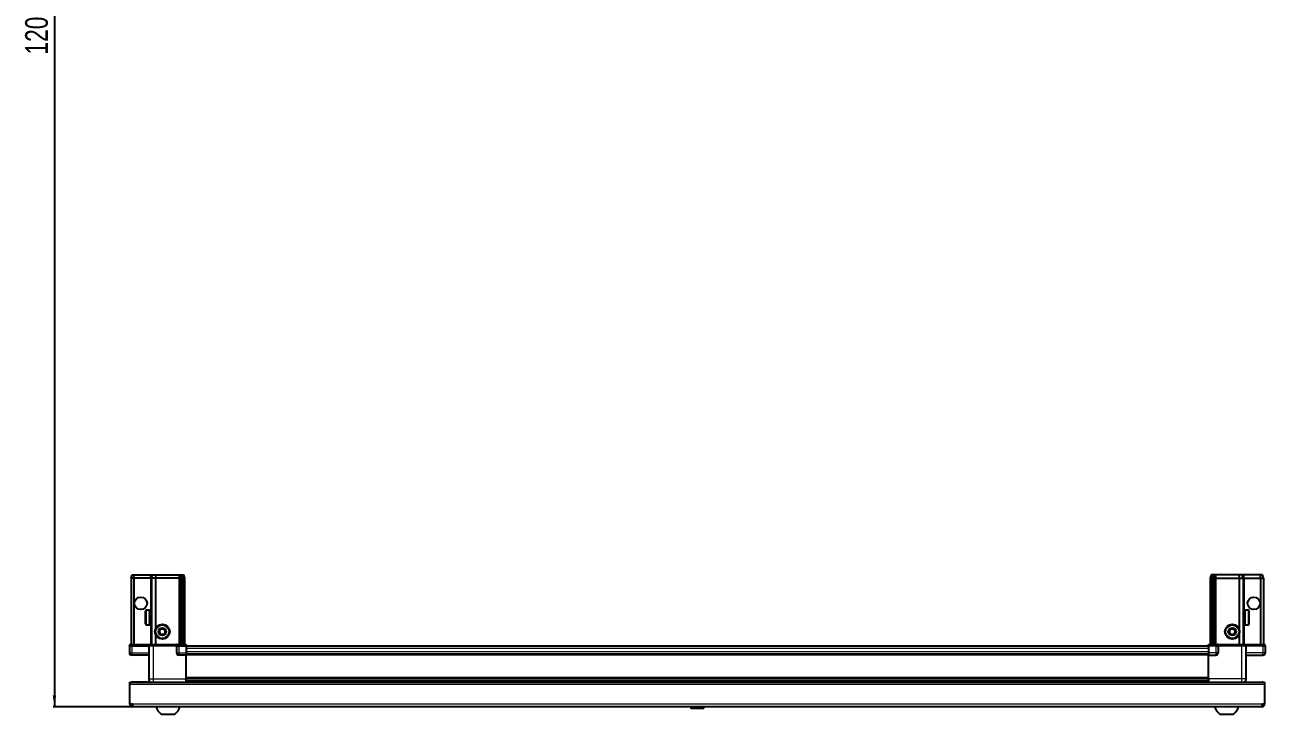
# Model space of a CAD drawing. Header units: millimetres. Extents: x 355 to 4077, y -419 to 1528.
# Drawn here: x 419 to 1511, y -419 to 188 of the extents above; entities that cross this region are included whole.
import ezdxf

# ---------------------------------------------------------------- set-up
doc = ezdxf.new("R2010")
doc.units = ezdxf.units.MM
doc.layers.add('FORMAT', color=7, linetype='Continuous')
doc.styles.add('SLDTEXTSTYLE0', font='TXT', dxfattribs={"width": 0.75})
doc.dimstyles.new('SLDDIMSTYLE0', dxfattribs={"dimtxt": 20, "dimasz": 10, "dimexe": 0, "dimexo": 0.0625, "dimgap": 5, "dimtad": 2, "dimdec": 1, "dimrnd": 1e-09, "dimzin": 12, "dimdsep": 46, "dimtxsty": 'SLDTEXTSTYLE0', "dimsah": 1, "dimcen": 0.09, "dimadec": 0, "dimazin": 3, "dimtfac": 1, "dimtofl": 0, "dimtmove": 0, "dimatfit": 3, "dimfxl": 0, "dimfrac": 2, "dimtolj": 1, "dimtzin": 12, "dimarcsym": 0})

# ---------------------------------------------------------------- blocks, each defined once
blk = doc.blocks.new('_D_8')
at = {"layer": 'FORMAT'}
for p, q in [((1005.6, 794.5), (444.4, 794.5)), ((445.4, 794.5), (445.4, -412.5)), ((514, -412.5), (444.4, -412.5))]:
    blk.add_line(p, q, dxfattribs=at)
for points in [[(445.4, 794.5), (443.9, 784.5), (446.9, 784.5)], [(445.4, -412.5), (446.9, -402.5), (443.9, -402.5)]]:
    blk.add_solid(points, dxfattribs=at)
at = {"layer": 'FORMAT', "insert": (419.6, 161.5), "char_height": 20, "attachment_point": 1, "rotation": 90, "style": 'SLDTEXTSTYLE0'}
blk.add_mtext('1207', dxfattribs=at)

msp = doc.modelspace()

# ---------------------------------------------------------------- linework, layer by layer
at = {"color": 7, "linetype": 'Continuous', "lineweight": 25}
for p, q in [((512.9, -299.49), (513.7, -296.49)), ((515.4, -299.49), (512.9, -299.49)), ((512.9, -299.49), (512.9, -357.79)), ((513.7, -296.49), (515.55, -296.49)), ((515.4, -299.49), (515.55, -296.49)), ((515.4, -299.49), (515.4, -357.79)), ((529.9, -299.49), (515.4, -299.49)), ((515.55, -296.49), (529.9, -296.49)), ((529.9, -296.49), (531.7, -296.49)), ((530.9, -299.49), (529.9, -299.49)), ((530.9, -299.49), (531.7, -296.49)), ((534.4, -299.49), (530.9, -299.49)), ((530.9, -299.49), (530.9, -357.79)), ((531.7, -296.49), (534.73, -296.49)), ((534.73, -296.49), (534.4, -299.49)), ((554.9, -299.49), (534.4, -299.49)), ((534.4, -299.49), (534.4, -343.99)), ((534.73, -296.49), (554.9, -296.49)), ((554.9, -296.49), (556.7, -296.49)), ((555.9, -299.49), (554.9, -299.49)), ((556.7, -296.49), (555.9, -299.49)), ((556.9, -299.49), (555.9, -299.49)), ((555.9, -299.49), (555.9, -357.79)), ((556.7, -296.49), (557.44, -296.49)), ((557.44, -296.49), (556.9, -299.49)), ((558.4, -299.49), (556.9, -299.49)), ((556.9, -299.49), (556.9, -357.79)), ((557.44, -296.49), (557.94, -296.49)), ((557.94, -296.49), (558.4, -299.49)), ((557.94, -296.49), (559.09, -296.49)), ((559.9, -299.49), (558.4, -299.49)), ((558.4, -299.49), (558.4, -357.79)), ((559.09, -296.49), (559.9, -299.49)), ((559.9, -299.49), (559.9, -357.79)), ((1463.7, -296.49), (1462.9, -299.49)), ((1462.9, -299.49), (1464.4, -299.49)), ((1462.9, -299.49), (1462.9, -357.79)), ((1464.85, -296.49), (1463.7, -296.49)), ((1464.85, -296.49), (1464.4, -299.49)), ((1464.4, -299.49), (1465.9, -299.49)), ((1464.4, -299.49), (1464.4, -357.79)), ((1465.35, -296.49), (1464.85, -296.49)), ((1465.35, -296.49), (1465.9, -299.49)), ((1466.09, -296.49), (1465.35, -296.49)), ((1465.9, -299.49), (1466.9, -299.49)), ((1465.9, -299.49), (1465.9, -357.79)), ((1466.09, -296.49), (1466.9, -299.49)), ((1467.9, -296.49), (1466.09, -296.49)), ((1466.9, -299.49), (1466.9, -357.79)), ((1466.9, -299.49), (1467.9, -299.49)), ((1488.06, -296.49), (1467.9, -296.49)), ((1467.9, -299.49), (1488.4, -299.49)), ((1488.06, -296.49), (1488.4, -299.49)), ((1491.09, -296.49), (1488.06, -296.49)), ((1488.4, -299.49), (1488.4, -343.99)), ((1488.4, -299.49), (1491.9, -299.49)), ((1491.9, -299.49), (1491.09, -296.49)), ((1492.9, -296.49), (1491.09, -296.49)), ((1491.9, -299.49), (1491.9, -357.79)), ((1491.9, -299.49), (1492.9, -299.49)), ((1507.24, -296.49), (1492.9, -296.49)), ((1492.9, -299.49), (1507.4, -299.49)), ((1507.4, -299.49), (1507.24, -296.49)), ((1509.09, -296.49), (1507.24, -296.49)), ((1507.4, -299.49), (1509.9, -299.49)), ((1507.4, -299.49), (1507.4, -357.79)), ((1509.9, -299.49), (1509.09, -296.49)), ((1509.9, -299.49), (1509.9, -357.79)), ((528.9, -327.49), (526.5, -327.49)), ((528.9, -327.49), (528.9, -327.49)), ((528.9, -327.49), (529.4, -327.49)), ((529.4, -327.68), (529.4, -327.49)), ((1496.3, -327.49), (1493.4, -327.49)), ((1493.9, -327.49), (1493.4, -327.49)), ((1493.4, -327.49), (1493.4, -327.53)), ((1493.4, -327.53), (1493.4, -327.82)), ((1493.9, -327.53), (1493.4, -327.53)), ((1493.9, -327.53), (1493.9, -327.49)), ((525.7, -339.69), (525.7, -328.29)), ((528.9, -327.68), (529.4, -327.68)), ((528.9, -327.68), (528.9, -327.9)), ((528.9, -327.9), (529.4, -327.9)), ((528.9, -328.47), (529.4, -328.47)), ((528.9, -328.47), (528.9, -328.9)), ((528.9, -328.9), (529.4, -328.9)), ((528.9, -329.81), (529.4, -329.81)), ((528.9, -329.81), (528.9, -330.4)), ((528.9, -330.4), (529.4, -330.4)), ((528.9, -331.55), (529.4, -331.55)), ((528.9, -331.55), (528.9, -332.25)), ((528.9, -332.25), (529.4, -332.25)), ((528.9, -333.53), (529.4, -333.53)), ((528.9, -333.53), (528.9, -334.27)), ((528.9, -333.68), (529.4, -333.68)), ((528.9, -334.18), (529.4, -334.18)), ((528.9, -334.27), (529.4, -334.27)), ((528.9, -335.56), (529.4, -335.56)), ((528.9, -335.56), (528.9, -336.26)), ((528.9, -336.26), (529.4, -336.26)), ((528.9, -337.43), (529.4, -337.43)), ((528.9, -337.43), (528.9, -338.03)), ((528.9, -338.03), (529.4, -338.03)), ((529.4, -327.9), (529.4, -327.68)), ((529.4, -328.47), (529.4, -327.9)), ((529.4, -328.9), (529.4, -328.47)), ((529.4, -329.81), (529.4, -328.9)), ((529.5, -329.59), (529.4, -329.59)), ((529.4, -330.4), (529.4, -329.81)), ((529.4, -331.55), (529.4, -330.4)), ((529.4, -332.25), (529.4, -331.55)), ((529.4, -333.53), (529.4, -332.25)), ((529.4, -333.68), (529.4, -333.53)), ((529.4, -334.27), (529.4, -334.18)), ((529.4, -335.56), (529.4, -334.27)), ((529.4, -336.26), (529.4, -335.56)), ((529.4, -337.43), (529.4, -336.26)), ((529.4, -338.03), (529.4, -337.43)), ((529.4, -338.97), (529.4, -338.03)), ((529.4, -338.39), (529.5, -338.39)), ((529.5, -338.39), (529.5, -329.59)), ((530.38, -330.68), (529.9, -329.99)), ((529.9, -337.99), (529.9, -329.99)), ((529.9, -337.99), (530.38, -337.3)), ((530.86, -329.99), (530.38, -330.68)), ((530.38, -337.3), (530.38, -330.68)), ((530.38, -337.3), (530.86, -337.99)), ((530.9, -329.99), (530.86, -329.99)), ((530.86, -337.99), (530.86, -329.99)), ((530.86, -337.99), (530.9, -337.99)), ((1491.93, -329.99), (1491.9, -329.99)), ((1491.9, -337.99), (1491.93, -337.99)), ((1492.41, -330.68), (1491.93, -329.99)), ((1491.93, -329.99), (1491.93, -337.99)), ((1491.93, -337.99), (1492.41, -337.3)), ((1492.9, -329.99), (1492.41, -330.68)), ((1492.41, -330.68), (1492.41, -337.3)), ((1492.41, -337.3), (1492.9, -337.99)), ((1492.9, -329.99), (1492.9, -337.99)), ((1493.4, -329.59), (1493.3, -329.59)), ((1493.3, -329.59), (1493.3, -338.39)), ((1493.3, -338.39), (1493.4, -338.39)), ((1493.9, -327.82), (1493.4, -327.82)), ((1493.4, -327.82), (1493.4, -328.09)), ((1493.9, -328.09), (1493.4, -328.09)), ((1493.4, -328.09), (1493.4, -328.76)), ((1493.9, -328.76), (1493.4, -328.76)), ((1493.4, -328.76), (1493.4, -329.23)), ((1493.4, -329.23), (1493.4, -330.21)), ((1493.9, -329.23), (1493.4, -329.23)), ((1493.9, -330.21), (1493.4, -330.21)), ((1493.4, -330.21), (1493.4, -330.83)), ((1493.4, -330.83), (1493.4, -332.03)), ((1493.9, -330.83), (1493.4, -330.83)), ((1493.9, -332.03), (1493.4, -332.03)), ((1493.4, -332.03), (1493.4, -332.66)), ((1493.9, -332.66), (1493.4, -332.66)), ((1493.4, -332.74), (1493.4, -334.04)), ((1493.9, -332.74), (1493.4, -332.74)), ((1493.9, -334.04), (1493.4, -334.04)), ((1493.9, -334.52), (1493.4, -334.52)), ((1493.4, -334.52), (1493.4, -334.77)), ((1493.4, -334.77), (1493.4, -336.04)), ((1493.9, -334.77), (1493.4, -334.77)), ((1493.9, -336.04), (1493.4, -336.04)), ((1493.4, -336.04), (1493.4, -336.73)), ((1493.4, -336.73), (1493.4, -337.85)), ((1493.9, -336.73), (1493.4, -336.73)), ((1493.9, -337.85), (1493.4, -337.85)), ((1493.4, -337.85), (1493.4, -338.42)), ((1493.4, -338.42), (1493.4, -339.27)), ((1493.9, -338.42), (1493.4, -338.42)), ((1493.9, -328.09), (1493.9, -327.82)), ((1493.9, -329.23), (1493.9, -328.76)), ((1493.9, -330.83), (1493.9, -330.21)), ((1493.9, -332.74), (1493.9, -332.03)), ((1493.9, -334.77), (1493.9, -334.04)), ((1493.9, -336.73), (1493.9, -336.04)), ((1493.9, -338.42), (1493.9, -337.85)), ((1497.1, -328.29), (1497.1, -339.69)), ((526.5, -340.49), (528.9, -340.49)), ((528.9, -338.97), (529.4, -338.97)), ((528.9, -338.97), (528.9, -339.41)), ((528.9, -339.41), (529.4, -339.41)), ((528.9, -340.01), (529.4, -340.01)), ((528.9, -340.01), (528.9, -340.25)), ((528.9, -340.25), (529.4, -340.25)), ((528.9, -340.47), (529.4, -340.47)), ((528.9, -340.47), (528.9, -340.49)), ((528.9, -340.48), (529.4, -340.48)), ((529.4, -339.41), (529.4, -338.97)), ((529.4, -340.01), (529.4, -339.41)), ((529.4, -340.25), (529.4, -340.01)), ((529.4, -340.47), (529.4, -340.25)), ((529.4, -340.48), (529.4, -340.47)), ((534.4, -348.99), (534.4, -357.79)), ((1488.4, -348.99), (1488.4, -357.79)), ((1493.9, -339.27), (1493.4, -339.27)), ((1493.4, -339.27), (1493.4, -339.67)), ((1493.4, -339.67), (1493.4, -340.18)), ((1493.9, -339.67), (1493.4, -339.67)), ((1493.9, -340.18), (1493.4, -340.18)), ((1493.4, -340.18), (1493.4, -340.37)), ((1493.4, -340.37), (1493.4, -340.49)), ((1493.9, -340.37), (1493.4, -340.37)), ((1493.4, -340.49), (1496.3, -340.49)), ((1493.9, -339.67), (1493.9, -339.27)), ((1493.9, -340.37), (1493.9, -340.18)), ((511.9, -357.79), (511.4, -358.65)), ((511.4, -358.99), (511.4, -358.65)), ((511.4, -358.99), (513.4, -358.99)), ((511.4, -358.99), (511.4, -364.99)), ((513.4, -357.79), (511.9, -357.79)), ((513.4, -357.79), (528.2, -357.79)), ((528.2, -358.99), (513.4, -358.99)), ((513.4, -358.99), (528.2, -358.99)), ((528.2, -357.79), (528.4, -357.79)), ((528.4, -358.99), (528.2, -358.99)), ((528.4, -358.99), (528.4, -357.79)), ((528.4, -357.79), (532.4, -357.79)), ((532.4, -358.99), (528.4, -358.99)), ((528.4, -358.99), (528.4, -387.99)), ((532.4, -357.79), (552.7, -357.79)), ((552.7, -358.99), (532.4, -358.99)), ((552.7, -357.79), (552.9, -357.79)), ((552.9, -358.99), (552.7, -358.99)), ((552.9, -358.99), (552.9, -357.79)), ((553.57, -357.79), (552.9, -357.79)), ((552.9, -358.99), (554.9, -358.99)), ((552.9, -358.99), (552.9, -364.99)), ((553.57, -357.79), (561.4, -357.79)), ((561.4, -358.65), (554.9, -358.65)), ((561.4, -358.99), (554.9, -358.99)), ((554.9, -358.99), (561.4, -358.99)), ((561.4, -357.79), (561.4, -358.65)), ((561.4, -358.65), (561.4, -358.65)), ((561.4, -358.99), (561.4, -358.65)), ((561.4, -358.99), (561.4, -358.99)), ((561.4, -358.99), (561.4, -364.99)), ((1461.4, -359.14), (561.4, -359.14)), ((1461.4, -358.65), (1461.4, -357.79)), ((1461.4, -357.79), (1469.22, -357.79)), ((1467.9, -358.65), (1461.4, -358.65)), ((1461.4, -358.99), (1461.4, -358.65)), ((1467.9, -358.99), (1461.4, -358.99)), ((1461.4, -358.99), (1461.4, -364.99)), ((1467.9, -358.99), (1469.9, -358.99)), ((1469.9, -358.99), (1467.9, -358.99)), ((1469.9, -357.79), (1469.22, -357.79)), ((1469.9, -358.99), (1469.9, -357.79)), ((1469.9, -357.79), (1470.1, -357.79)), ((1470.1, -358.99), (1469.9, -358.99)), ((1469.9, -358.99), (1469.9, -364.99)), ((1470.1, -357.79), (1490.4, -357.79)), ((1490.4, -358.99), (1470.1, -358.99)), ((1490.4, -357.79), (1494.4, -357.79)), ((1494.4, -358.99), (1490.4, -358.99)), ((1494.4, -358.99), (1494.4, -357.79)), ((1494.4, -357.79), (1494.6, -357.79)), ((1494.6, -358.99), (1494.4, -358.99)), ((1494.4, -358.99), (1494.4, -387.99)), ((1494.6, -357.79), (1509.4, -357.79)), ((1509.4, -358.99), (1494.6, -358.99)), ((1510.9, -357.79), (1509.4, -357.79)), ((1509.4, -358.99), (1511.4, -358.99)), ((1511.4, -358.65), (1510.9, -357.79)), ((1511.4, -358.65), (1510.9, -357.79)), ((1511.4, -358.99), (1511.4, -358.65)), ((1511.4, -358.99), (1511.4, -358.65)), ((1511.4, -358.99), (1511.4, -358.99)), ((1511.4, -358.99), (1511.4, -364.99)), ((528.4, -366.99), (513.4, -366.99)), ((561.4, -366.99), (554.9, -366.99)), ((561.4, -364.99), (561.4, -366.99)), ((1461.4, -366.34), (561.4, -366.34)), ((561.4, -387.99), (561.4, -366.99)), ((1461.4, -364.99), (1461.4, -366.99)), ((1461.4, -366.99), (1467.9, -366.99)), ((1461.4, -387.99), (1461.4, -366.99)), ((1494.4, -366.99), (1509.4, -366.99)), ((511.9, -390.99), (1510.9, -390.99)), ((511.9, -393.09), (511.9, -390.99)), ((511.9, -410.39), (511.9, -393.09)), ((526.9, -390.89), (514, -390.89)), ((526.9, -390.89), (526.9, -390.99)), ((561.25, -390.99), (561.25, -387.99)), ((561.4, -389.01), (1461.4, -389.01)), ((561.4, -389.04), (1461.4, -389.04)), ((585.27, -390.84), (561.4, -390.84)), ((579.9, -390.99), (579.9, -390.84)), ((579.93, -390.99), (579.93, -390.84)), ((580.2, -390.99), (580.2, -390.84)), ((580.47, -390.99), (580.47, -390.84)), ((581.12, -390.99), (581.12, -390.84)), ((581.58, -390.99), (581.58, -390.84)), ((582.55, -390.99), (582.55, -390.84)), ((583.17, -390.99), (583.17, -390.84)), ((584.35, -390.99), (584.35, -390.84)), ((585.01, -390.99), (585.01, -390.84)), ((585.07, -390.99), (585.07, -390.84)), ((586.36, -390.84), (585.27, -390.84)), ((586.36, -390.99), (586.36, -390.84)), ((586.36, -390.84), (586.36, -390.84)), ((587.09, -390.84), (586.36, -390.84)), ((586.37, -390.99), (586.37, -390.84)), ((586.87, -390.99), (586.87, -390.84)), ((587.1, -390.84), (587.09, -390.84)), ((587.1, -390.99), (587.1, -390.84)), ((587.52, -390.84), (587.1, -390.84)), ((1435.27, -390.84), (587.52, -390.84)), ((588.37, -390.99), (588.37, -390.84)), ((589.06, -390.99), (589.06, -390.84)), ((590.19, -390.99), (590.19, -390.84)), ((590.76, -390.99), (590.76, -390.84)), ((591.63, -390.99), (591.63, -390.84)), ((592.04, -390.99), (592.04, -390.84)), ((592.57, -390.99), (592.57, -390.84)), ((592.76, -390.99), (592.76, -390.84)), ((592.9, -390.99), (592.9, -390.84)), ((1429.9, -390.99), (1429.9, -390.84)), ((1430.07, -390.99), (1430.07, -390.84)), ((1430.28, -390.99), (1430.28, -390.84)), ((1430.84, -390.99), (1430.84, -390.84)), ((1431.26, -390.99), (1431.26, -390.84)), ((1432.15, -390.99), (1432.15, -390.84)), ((1432.74, -390.99), (1432.74, -390.84)), ((1433.88, -390.99), (1433.88, -390.84)), ((1434.58, -390.99), (1434.58, -390.84)), ((1435.86, -390.84), (1435.27, -390.84)), ((1435.86, -390.99), (1435.86, -390.84)), ((1435.87, -390.84), (1435.86, -390.84)), ((1436.6, -390.84), (1435.87, -390.84)), ((1436.03, -390.99), (1436.03, -390.84)), ((1436.53, -390.99), (1436.53, -390.84)), ((1436.6, -390.99), (1436.6, -390.84)), ((1437.52, -390.84), (1436.6, -390.84)), ((1436.6, -390.84), (1436.6, -390.84)), ((1461.4, -390.84), (1437.52, -390.84)), ((1437.89, -390.99), (1437.89, -390.84)), ((1438.6, -390.99), (1438.6, -390.84)), ((1439.77, -390.99), (1439.77, -390.84)), ((1440.38, -390.99), (1440.38, -390.84)), ((1441.32, -390.99), (1441.32, -390.84)), ((1441.77, -390.99), (1441.77, -390.84)), ((1442.39, -390.99), (1442.39, -390.84)), ((1442.64, -390.99), (1442.64, -390.84)), ((1442.87, -390.99), (1442.87, -390.84)), ((1442.89, -390.99), (1442.89, -390.84)), ((1461.55, -390.99), (1461.55, -387.99)), ((1495.9, -390.89), (1495.9, -390.99)), ((1495.9, -390.89), (1508.8, -390.89)), ((1510.9, -390.99), (1510.9, -393.09)), ((1510.9, -393.09), (1510.9, -410.39)), ((514, -410.39), (511.9, -410.39)), ((514, -410.39), (514, -412.49)), ((1508.8, -412.49), (514, -412.49)), ((1006.6, -412.49), (1005.61, -413.47)), ((1005.61, -413.47), (1005.61, -413.99)), ((1017.18, -413.47), (1005.61, -413.47)), ((1017.18, -413.99), (1005.61, -413.99)), ((1017.18, -413.47), (1016.2, -412.49)), ((1017.18, -413.99), (1017.18, -413.47)), ((1510.9, -410.39), (1508.8, -410.39)), ((1508.8, -412.49), (1508.8, -410.39)), ((539.4, -419.09), (551.4, -419.09)), ((1471.4, -419.09), (1483.4, -419.09))]:
    msp.add_line(p, q, dxfattribs=at)
at = {"color": 8, "linetype": 'Continuous', "lineweight": 18}
for p, q in [((529.9, -299.49), (529.9, -296.49)), ((529.9, -299.49), (529.9, -329.99)), ((554.9, -296.49), (554.9, -299.49)), ((554.9, -299.49), (554.9, -357.79)), ((1467.9, -296.49), (1467.9, -299.49)), ((1467.9, -299.49), (1467.9, -357.79)), ((1492.9, -299.49), (1492.9, -296.49)), ((1492.9, -299.49), (1492.9, -329.99)), ((526.5, -340.49), (526.5, -327.49)), ((1496.3, -327.49), (1496.3, -340.49)), ((529.9, -337.99), (529.9, -357.79)), ((1492.9, -337.99), (1492.9, -357.79)), ((513.4, -358.99), (513.4, -357.79)), ((513.4, -358.99), (513.4, -364.99)), ((528.2, -358.99), (528.2, -357.79)), ((532.4, -358.99), (532.4, -357.79)), ((532.4, -358.99), (532.4, -387.99)), ((552.7, -358.99), (552.7, -357.79)), ((554.9, -358.99), (554.9, -358.65)), ((554.9, -358.99), (554.9, -364.99)), ((561.4, -358.99), (561.4, -358.65)), ((1467.9, -358.99), (1467.9, -358.65)), ((1467.9, -358.99), (1467.9, -364.99)), ((1470.1, -357.79), (1470.1, -358.99)), ((1490.4, -358.99), (1490.4, -357.79)), ((1490.4, -358.99), (1490.4, -387.99)), ((1494.6, -357.79), (1494.6, -358.99)), ((1509.4, -358.99), (1509.4, -357.79)), ((1509.4, -358.99), (1509.4, -364.99)), ((511.4, -364.99), (513.4, -364.99)), ((513.4, -364.99), (528.4, -364.99)), ((513.4, -366.99), (513.4, -364.99)), ((552.9, -364.99), (554.9, -364.99)), ((554.9, -364.99), (561.4, -364.99)), ((554.9, -364.99), (554.9, -366.99)), ((1461.4, -361.14), (561.4, -361.14)), ((1461.4, -364.34), (561.4, -364.34)), ((1461.4, -366.99), (561.4, -366.99)), ((1467.9, -364.99), (1461.4, -364.99)), ((1469.9, -364.99), (1467.9, -364.99)), ((1467.9, -364.99), (1467.9, -366.99)), ((1509.4, -364.99), (1494.4, -364.99)), ((1511.4, -364.99), (1509.4, -364.99)), ((1509.4, -366.99), (1509.4, -364.99)), ((1510.9, -393.09), (511.9, -393.09)), ((514, -390.99), (514, -390.89)), ((532.4, -387.99), (561.4, -387.99)), ((561.4, -386.39), (1461.4, -386.39)), ((1461.4, -387.8), (561.4, -387.8)), ((561.4, -390.25), (1461.4, -390.25)), ((1490.4, -387.99), (1461.4, -387.99)), ((1508.8, -390.99), (1508.8, -390.89)), ((1508.8, -410.39), (514, -410.39))]:
    msp.add_line(p, q, dxfattribs=at)
at = {"color": 7, "linetype": 'Continuous', "lineweight": 25, "flags": 128}
for points in [[(514, -390.89), (513.59, -390.93), (513.36, -390.99)], [(1509.44, -390.99), (1509.21, -390.93), (1508.8, -390.89)]]:
    msp.add_lwpolyline(points, dxfattribs=at)
at = {"color": 7, "linetype": 'Continuous', "lineweight": 25}
for centre, radius in [((521.4, -321.49), 5.5), ((1501.4, -321.49), 5.5), ((540.4, -346.49), 6.5), ((540.4, -346.49), 3.46), ((1482.4, -346.49), 6.5), ((1482.4, -346.49), 3.46)]:
    msp.add_circle(centre, radius, dxfattribs=at)
at = {"color": 8, "linetype": 'Continuous', "lineweight": 18}
for centre in [(540.4, -346.49), (1482.4, -346.49)]:
    msp.add_circle(centre, 5.7, dxfattribs=at)
at = {"color": 7, "linetype": 'Continuous', "lineweight": 25}
for centre, radius, start, end in [((526.5, -328.29), 0.8, 90, 180), ((1496.3, -328.29), 0.8, 0, 90), ((529.9, -329.59), 0.4, 180, 270), ((529.9, -338.39), 0.4, 90, 180), ((1492.9, -329.59), 0.4, 270, 0), ((1492.9, -338.39), 0.4, 360, 90), ((526.5, -339.69), 0.8, 180, 270), ((540.4, -346.49), 2.5, 147.37605, 207.37605), ((540.4, -346.49), 2.5, 207.37605, 267.37605), ((540.4, -346.49), 2.5, 87.37605, 147.37605), ((540.4, -346.49), 2.5, 267.37605, 327.37605), ((540.4, -346.49), 2.5, 27.37605, 87.37605), ((540.4, -346.49), 2.5, 327.37605, 27.37605), ((1482.4, -346.49), 2.5, 134.67671, 194.67671), ((1482.4, -346.49), 2.5, 194.67671, 254.67671), ((1482.4, -346.49), 2.5, 74.67671, 134.67671), ((1482.4, -346.49), 2.5, 254.67671, 314.67671), ((1482.4, -346.49), 2.5, 14.67671, 74.67671), ((1482.4, -346.49), 2.5, 314.67671, 14.67671), ((1496.3, -339.69), 0.8, 270, 360), ((513.4, -364.99), 2, 180, 270), ((554.9, -364.99), 2, 180, 270), ((1467.9, -364.99), 2, 270, 0), ((1509.4, -364.99), 2, 270, 0), ((514, -410.39), 2.1, 180, 270), ((514, -410.39), 0.6, 180, 270), ((546.42, -409.46), 11.91, 194.70035, 233.8734), ((544.37, -409.46), 11.91, 306.1266, 345.29965), ((1478.42, -409.46), 11.91, 194.70035, 233.8734), ((1476.37, -409.46), 11.91, 306.1266, 345.29965), ((1508.8, -410.39), 0.6, 270, 0), ((1508.8, -410.39), 2.1, 270, 0)]:
    msp.add_arc(centre, radius, start, end, dxfattribs=at)
for centre, start_param, end_param in [((554.9, -355.19), 2.4188584, 3.1415927), ((1467.9, -355.19), 3.1415927, 3.8643269)]:
    msp.add_ellipse(centre, major_axis=(0, 3.46), ratio=0.5773503, start_param=start_param, end_param=end_param, dxfattribs=at)
for points, knots in [([(537.51, -346.35), (537.79, -345.92), (538.31, -345.11), (538.83, -344.3), (539.07, -343.92)], [0, 0, 0, 0, 0.5346859, 1, 1, 1, 1]), ([(538.84, -348.92), (538.78, -348.81), (538.51, -348.28), (538.05, -347.39), (537.67, -346.66), (537.51, -346.35)], [0, 0, 0, 0, 0.1331247, 0.6370994, 1, 1, 1, 1]), ([(541.72, -349.05), (541.21, -349.03), (540.24, -348.98), (539.29, -348.94), (538.84, -348.92)], [0, 0, 0, 0, 0.5346859, 1, 1, 1, 1]), ([(539.07, -343.92), (539.58, -343.95), (540.55, -343.99), (541.51, -344.03), (541.95, -344.06)], [0, 0, 0, 0, 0.5346859, 1, 1, 1, 1]), ([(543.28, -346.62), (543, -347.05), (542.48, -347.87), (541.96, -348.67), (541.72, -349.05)], [0, 0, 0, 0, 0.5346859, 1, 1, 1, 1]), ([(541.95, -344.06), (542.11, -344.36), (542.49, -345.09), (542.95, -345.98), (543.22, -346.51), (543.28, -346.62)], [0, 0, 0, 0, 0.3629006, 0.8668753, 1, 1, 1, 1]), ([(1479.61, -345.72), (1479.98, -345.36), (1480.66, -344.68), (1481.35, -344.01), (1481.66, -343.69)], [0, 0, 0, 0, 0.5346859, 1, 1, 1, 1]), ([(1480.34, -348.52), (1480.26, -348.18), (1480.05, -347.39), (1479.8, -346.42), (1479.64, -345.84), (1479.61, -345.72)], [0, 0, 0, 0, 0.36290056, 0.86687533, 1, 1, 1, 1]), ([(1483.13, -349.28), (1482.63, -349.14), (1481.7, -348.89), (1480.77, -348.63), (1480.34, -348.52)], [0, 0, 0, 0, 0.5346859, 1, 1, 1, 1]), ([(1481.66, -343.69), (1482.16, -343.83), (1483.09, -344.09), (1484.02, -344.34), (1484.45, -344.46)], [0, 0, 0, 0, 0.5346859, 1, 1, 1, 1]), ([(1485.18, -347.25), (1484.81, -347.61), (1484.13, -348.29), (1483.44, -348.97), (1483.13, -349.28)], [0, 0, 0, 0, 0.5346859, 1, 1, 1, 1]), ([(1484.45, -344.46), (1484.48, -344.58), (1484.63, -345.16), (1484.88, -346.12), (1485.09, -346.92), (1485.18, -347.25)], [0, 0, 0, 0, 0.13312467, 0.63709944, 1, 1, 1, 1]), ([(528.4, -387.99), (528.44, -388.43), (528.51, -389.1), (528.95, -389.92), (529.41, -390.47), (529.81, -390.83), (530.07, -390.96), (530.12, -390.99)], [0, 0, 0, 0, 0.3630185, 0.5584377, 0.7580039, 0.9575702, 1, 1, 1, 1]), ([(561.4, -387.99), (561.4, -388.38), (561.4, -389.17), (561.4, -390.19), (561.4, -390.82), (561.4, -390.98), (561.4, -390.99)], [0, 0, 0, 0, 0.32552014, 0.65104028, 0.97656042, 1, 1, 1, 1]), ([(1461.4, -387.99), (1461.4, -388.38), (1461.4, -389.17), (1461.4, -390.19), (1461.4, -390.82), (1461.4, -390.98), (1461.4, -390.99)], [0, 0, 0, 0, 0.3255201, 0.6510403, 0.9765604, 1, 1, 1, 1]), ([(1494.4, -387.99), (1494.35, -388.43), (1494.28, -389.1), (1493.84, -389.92), (1493.39, -390.47), (1492.98, -390.83), (1492.72, -390.96), (1492.67, -390.99)], [0, 0, 0, 0, 0.3630185, 0.5584377, 0.7580039, 0.9575702, 1, 1, 1, 1])]:
    msp.add_open_spline(points, degree=3, knots=knots, dxfattribs=at)
at = {"color": 8, "linetype": 'Continuous', "lineweight": 18}
for points in [[(528.4, -387.99), (528.46, -387.99), (528.58, -387.99), (529.5, -387.99), (530.82, -387.99), (531.87, -387.99), (532.4, -387.99)], [(1494.4, -387.99), (1494.34, -387.99), (1494.22, -387.99), (1493.29, -387.99), (1491.97, -387.99), (1490.92, -387.99), (1490.4, -387.99)]]:
    msp.add_open_spline(points, degree=3, dxfattribs=at)
for points, knots in [([(532.4, -387.99), (532.4, -388.43), (532.4, -389.1), (532.4, -389.92), (532.4, -390.47), (532.4, -390.83), (532.4, -390.96), (532.4, -390.99)], [0, 0, 0, 0, 0.3630185, 0.5584377, 0.7580039, 0.9575702, 1, 1, 1, 1]), ([(1490.4, -387.99), (1490.4, -388.43), (1490.4, -389.1), (1490.4, -389.92), (1490.4, -390.47), (1490.4, -390.83), (1490.4, -390.96), (1490.4, -390.99)], [0, 0, 0, 0, 0.36301846, 0.55843766, 0.75800394, 0.95757021, 1, 1, 1, 1])]:
    msp.add_open_spline(points, degree=3, knots=knots, dxfattribs=at)

# ---------------------------------------------------------------- dimensions: what is measured, and where the dimension line sits
at = {"layer": 'FORMAT'}
dim = msp.add_linear_dim(base=(445.4, -412.49), p1=(1005.61, 794.51), p2=(514, -412.49), angle=90, dimstyle='SLDDIMSTYLE0', dxfattribs=at)
dim.commit()
dim.dimension.update_dxf_attribs({"geometry": '_D_8', "text_midpoint": (445.4, 191.01), "dimtype": 160})

doc.saveas('drawing.dxf')
